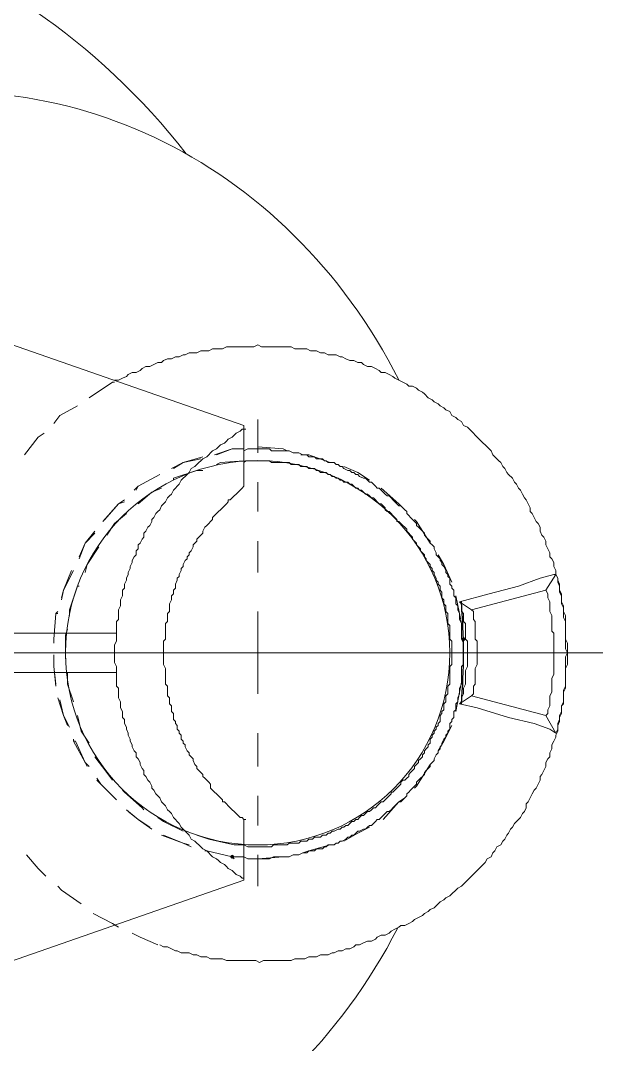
# Model space of a CAD drawing. Header units: millimetres. Extents: x 89051 to 218395, y -330386 to -125649.
# Drawn here: x 92858.2 to 92893.8, y -127045.3 to -126982.1 of the extents above; entities that cross this region are included whole.
import ezdxf

# ---------------------------------------------------------------- set-up
doc = ezdxf.new("R2010")
doc.units = ezdxf.units.MM
doc.header["$LTSCALE"] = 13
for name, pattern in [('1 实线', [0]), ('ACAD_ISO04W100', [30, 24, -3, 0, -3]), ('CENTER', [50.8, 31.75, -6.35, 6.35, -6.35])]:
    doc.linetypes.add(name, pattern=pattern)
doc.layers.get('0').update_dxf_attribs({"color": 1, "linetype": 'CENTER'})
doc.layers.add('C00-00-00', color=7, linetype='Continuous')
doc.layers.add('C00-00-FF', color=5, linetype='Continuous', true_color=0x0000ff)
doc.layers.add('标注、文本', color=3, linetype='Continuous', lineweight=25)

msp = doc.modelspace()

# ---------------------------------------------------------------- hatches: boundary and pattern name
at = {"layer": 'C00-00-00'}
h = msp.add_hatch(color=256, dxfattribs=at)
h.dxf.hatch_style = 2
h.paths.add_polyline_path([(92885.435, -127020.23), (92885.471, -127020.316), (92885.556, -127020.351), (92885.642, -127020.316), (92885.677, -127020.23), (92885.642, -127020.145), (92885.556, -127020.109), (92885.471, -127020.145)])
h = msp.add_hatch(color=256, dxfattribs=at)
h.dxf.hatch_style = 2
h.paths.add_polyline_path([(92871.156, -127033.662), (92871.192, -127033.748), (92871.277, -127033.783), (92871.363, -127033.748), (92871.398, -127033.662), (92871.363, -127033.577), (92871.277, -127033.541), (92871.192, -127033.577)])

# ---------------------------------------------------------------- linework, layer by layer
at = {"color": 7, "linetype": '1 实线', "lineweight": 0, "extrusion": (0, 0, -1)}
for centre, major_axis, ratio, start_param, end_param in [((92838.864, -127021.077), (0, 45.983), 0.866025, 2.304713, 7.120065), ((92854.094, -127021.077), (0, -34.608), 0.908418, 5.225125, 10.48821)]:
    msp.add_ellipse(centre, major_axis=major_axis, ratio=ratio, start_param=start_param, end_param=end_param, dxfattribs=at)
at = {"layer": 'C00-00-00', "lineweight": 15}
for points in [[(92849.012, -126999.054), (92872.003, -127007.04)], [(92864.017, -127004.257), (92864.259, -127004.257), (92864.501, -127004.136), (92864.743, -127004.015), (92864.864, -127003.894), (92865.106, -127003.773), (92865.348, -127003.773), (92865.59, -127003.652), (92865.711, -127003.531), (92865.953, -127003.41), (92866.195, -127003.41), (92866.437, -127003.289), (92866.679, -127003.168), (92866.921, -127003.168), (92867.042, -127003.047), (92867.284, -127002.926), (92867.526, -127002.926), (92867.768, -127002.805), (92868.01, -127002.805), (92868.252, -127002.684), (92868.373, -127002.684), (92868.615, -127002.563), (92868.857, -127002.563), (92869.099, -127002.563), (92869.341, -127002.442), (92869.583, -127002.442), (92869.825, -127002.442), (92870.067, -127002.321), (92870.309, -127002.321), (92870.551, -127002.321), (92870.672, -127002.321), (92870.914, -127002.2), (92871.156, -127002.2), (92871.398, -127002.2), (92871.64, -127002.2), (92871.882, -127002.2), (92872.124, -127002.2), (92872.366, -127002.2), (92872.608, -127002.2), (92872.85, -127002.079), (92873.092, -127002.2), (92873.334, -127002.2), (92873.455, -127002.2), (92873.697, -127002.2), (92873.94, -127002.2), (92874.182, -127002.2), (92874.424, -127002.2), (92874.666, -127002.2), (92874.908, -127002.2), (92875.15, -127002.321), (92875.392, -127002.321), (92875.634, -127002.321), (92875.876, -127002.321), (92876.118, -127002.442), (92876.239, -127002.442), (92876.481, -127002.442), (92876.723, -127002.563), (92876.965, -127002.563), (92877.207, -127002.684), (92877.449, -127002.684), (92877.691, -127002.684), (92877.933, -127002.805), (92878.054, -127002.805), (92878.296, -127002.926), (92878.538, -127003.047), (92878.78, -127003.047), (92879.022, -127003.168), (92879.264, -127003.168), (92879.385, -127003.289), (92879.627, -127003.41), (92879.869, -127003.41), (92880.111, -127003.531), (92880.353, -127003.652), (92880.474, -127003.773), (92880.716, -127003.773), (92880.958, -127003.894), (92881.2, -127004.015), (92881.321, -127004.136), (92881.563, -127004.257), (92881.805, -127004.378), (92882.047, -127004.499), (92882.168, -127004.62), (92882.41, -127004.62), (92882.652, -127004.741), (92882.773, -127004.862), (92883.015, -127004.983), (92883.136, -127005.104), (92883.378, -127005.346), (92883.62, -127005.467), (92883.741, -127005.588), (92883.983, -127005.709), (92884.104, -127005.83), (92884.346, -127005.951), (92884.467, -127006.072), (92884.709, -127006.193), (92884.83, -127006.435), (92885.072, -127006.556), (92885.193, -127006.677), (92885.435, -127006.798), (92885.556, -127007.04), (92885.798, -127007.161), (92885.919, -127007.282), (92886.161, -127007.524), (92886.282, -127007.645), (92886.403, -127007.766), (92886.645, -127008.008), (92886.766, -127008.129), (92886.887, -127008.25), (92887.129, -127008.493), (92887.25, -127008.614), (92887.371, -127008.856), (92887.492, -127008.977), (92887.734, -127009.219), (92887.855, -127009.34), (92887.976, -127009.582), (92888.097, -127009.703), (92888.218, -127009.945), (92888.339, -127010.066), (92888.581, -127010.308), (92888.702, -127010.55), (92888.823, -127010.671), (92888.944, -127010.913), (92889.065, -127011.034), (92889.186, -127011.276), (92889.307, -127011.518), (92889.428, -127011.639), (92889.549, -127011.881), (92889.67, -127012.123), (92889.67, -127012.365), (92889.792, -127012.486), (92889.913, -127012.728), (92890.034, -127012.97), (92890.155, -127013.091), (92890.276, -127013.333), (92890.276, -127013.575), (92890.397, -127013.817), (92890.518, -127013.938), (92890.639, -127014.18), (92890.639, -127014.422), (92890.76, -127014.664), (92890.881, -127014.906), (92890.881, -127015.148), (92891.002, -127015.269), (92891.123, -127015.511), (92891.123, -127015.753), (92891.244, -127015.995), (92891.244, -127016.237), (92891.365, -127016.479), (92891.365, -127016.6), (92891.486, -127016.842), (92891.486, -127017.084), (92891.486, -127017.326), (92891.607, -127017.568), (92891.607, -127017.81), (92891.607, -127018.052), (92891.728, -127018.294), (92891.728, -127018.536), (92891.728, -127018.778), (92891.728, -127018.899), (92891.849, -127019.141), (92891.849, -127019.383), (92891.849, -127019.625), (92891.849, -127019.867), (92891.849, -127020.109), (92891.849, -127020.351), (92891.849, -127020.593), (92891.849, -127020.835), (92891.97, -127021.077), (92891.849, -127021.319), (92891.849, -127021.561), (92891.849, -127021.682), (92891.849, -127021.924), (92891.849, -127022.166), (92891.849, -127022.408), (92891.849, -127022.65), (92891.849, -127022.892), (92891.849, -127023.134), (92891.728, -127023.376), (92891.728, -127023.618), (92891.728, -127023.86), (92891.728, -127024.102), (92891.607, -127024.345), (92891.607, -127024.466), (92891.607, -127024.708), (92891.486, -127024.95), (92891.486, -127025.192), (92891.365, -127025.434), (92891.365, -127025.676), (92891.365, -127025.918), (92891.244, -127026.16), (92891.244, -127026.281), (92891.123, -127026.523), (92891.002, -127026.765), (92891.002, -127027.007), (92890.881, -127027.249), (92890.881, -127027.491), (92890.76, -127027.612), (92890.639, -127027.854), (92890.639, -127028.096), (92890.518, -127028.338), (92890.397, -127028.58), (92890.276, -127028.701), (92890.276, -127028.943), (92890.155, -127029.185), (92890.034, -127029.427), (92889.913, -127029.548), (92889.792, -127029.79), (92889.67, -127030.032), (92889.549, -127030.274), (92889.428, -127030.395), (92889.428, -127030.637), (92889.307, -127030.879), (92889.186, -127031), (92889.065, -127031.242), (92888.944, -127031.363), (92888.702, -127031.605), (92888.581, -127031.847), (92888.46, -127031.968), (92888.339, -127032.21), (92888.218, -127032.331), (92888.097, -127032.573), (92887.976, -127032.694), (92887.855, -127032.936), (92887.613, -127033.057), (92887.492, -127033.299), (92887.371, -127033.42), (92887.25, -127033.662), (92887.008, -127033.783), (92886.887, -127034.025), (92886.766, -127034.146), (92886.524, -127034.388), (92886.403, -127034.509), (92886.282, -127034.63), (92886.04, -127034.872), (92885.919, -127034.993), (92885.798, -127035.114), (92885.556, -127035.356), (92885.435, -127035.477), (92885.193, -127035.598), (92885.072, -127035.719), (92884.83, -127035.961), (92884.709, -127036.082), (92884.467, -127036.203), (92884.346, -127036.324), (92884.104, -127036.445), (92883.983, -127036.566), (92883.741, -127036.808), (92883.499, -127036.929), (92883.378, -127037.05), (92883.136, -127037.171), (92883.015, -127037.292), (92882.773, -127037.413), (92882.531, -127037.534), (92882.41, -127037.655), (92882.168, -127037.776), (92881.926, -127037.897), (92881.684, -127037.897), (92881.563, -127038.018), (92881.321, -127038.139), (92881.079, -127038.26), (92880.958, -127038.381), (92880.716, -127038.502), (92880.474, -127038.502), (92880.232, -127038.623), (92880.111, -127038.744), (92879.869, -127038.865), (92879.627, -127038.865), (92879.385, -127038.986), (92879.143, -127039.107), (92878.901, -127039.107), (92878.78, -127039.228), (92878.538, -127039.349), (92878.296, -127039.349), (92878.054, -127039.47), (92877.812, -127039.47), (92877.57, -127039.591), (92877.449, -127039.591), (92877.207, -127039.712), (92876.965, -127039.712), (92876.723, -127039.712), (92876.481, -127039.833), (92876.239, -127039.833), (92875.997, -127039.833), (92875.755, -127039.954), (92875.513, -127039.954), (92875.271, -127039.954), (92875.15, -127039.954), (92874.908, -127040.075), (92874.666, -127040.075), (92874.424, -127040.075), (92874.182, -127040.075), (92873.94, -127040.075), (92873.697, -127040.075), (92873.455, -127040.075), (92873.213, -127040.075), (92872.971, -127040.197), (92872.729, -127040.075), (92872.487, -127040.075), (92872.366, -127040.075), (92872.124, -127040.075), (92871.882, -127040.075), (92871.64, -127040.075), (92871.398, -127040.075), (92871.156, -127040.075), (92870.914, -127040.075), (92870.672, -127039.954), (92870.43, -127039.954), (92870.188, -127039.954), (92869.946, -127039.954), (92869.704, -127039.833), (92869.583, -127039.833), (92869.341, -127039.833), (92869.099, -127039.712), (92868.857, -127039.712), (92868.615, -127039.591), (92868.373, -127039.591), (92868.131, -127039.591), (92867.889, -127039.47), (92867.768, -127039.47), (92867.526, -127039.349), (92867.284, -127039.228), (92867.042, -127039.228), (92866.8, -127039.107)], [(92862.444, -127005.346), (92863.896, -127004.378)], [(92863.896, -127004.378), (92864.017, -127004.378)], [(92860.629, -127006.435), (92861.718, -127005.83)], [(92860.266, -127006.919), (92860.629, -127006.435)], [(92872.003, -127007.04), (92872.003, -127007.161)], [(92872.003, -127007.161), (92872.003, -127010.792)], [(92858.451, -127008.856), (92859.298, -127007.766)], [(92859.298, -127007.766), (92859.661, -127007.524)], [(92872.003, -127034.993), (92871.882, -127034.993), (92871.761, -127034.872), (92871.519, -127034.751), (92871.398, -127034.63), (92871.277, -127034.509), (92871.035, -127034.388), (92870.914, -127034.267), (92870.793, -127034.146), (92870.551, -127034.025), (92870.43, -127033.904), (92870.309, -127033.783), (92870.067, -127033.662), (92869.946, -127033.541), (92869.825, -127033.42), (92869.704, -127033.299), (92869.462, -127033.178), (92869.341, -127033.057), (92869.22, -127032.936), (92869.099, -127032.815), (92868.978, -127032.694), (92868.736, -127032.573), (92868.615, -127032.331), (92868.494, -127032.21), (92868.373, -127032.089), (92868.252, -127031.968), (92868.131, -127031.847), (92868.01, -127031.605), (92867.889, -127031.484), (92867.768, -127031.363), (92867.647, -127031.242), (92867.526, -127031), (92867.405, -127030.879), (92867.284, -127030.758), (92867.163, -127030.516), (92867.042, -127030.395), (92866.921, -127030.274), (92866.8, -127030.032), (92866.679, -127029.911), (92866.558, -127029.79), (92866.437, -127029.548), (92866.316, -127029.427), (92866.316, -127029.306), (92866.195, -127029.064), (92866.074, -127028.943), (92865.953, -127028.701), (92865.832, -127028.58), (92865.832, -127028.338), (92865.711, -127028.217), (92865.59, -127027.975), (92865.59, -127027.854), (92865.469, -127027.612), (92865.348, -127027.491), (92865.348, -127027.249), (92865.227, -127027.128), (92865.106, -127026.886), (92865.106, -127026.765), (92864.985, -127026.523), (92864.985, -127026.402), (92864.864, -127026.16), (92864.864, -127026.039), (92864.743, -127025.797), (92864.743, -127025.676), (92864.622, -127025.434), (92864.622, -127025.192), (92864.501, -127025.071), (92864.501, -127024.829), (92864.501, -127024.708), (92864.38, -127024.466), (92864.38, -127024.224), (92864.38, -127024.102), (92864.259, -127023.86), (92864.259, -127023.739), (92864.259, -127023.497), (92864.259, -127023.255), (92864.138, -127023.134), (92864.138, -127022.892), (92864.138, -127022.771), (92864.138, -127022.529), (92864.138, -127022.287), (92864.138, -127022.166), (92864.138, -127021.924), (92864.017, -127021.682), (92864.017, -127021.561), (92864.017, -127021.319), (92864.017, -127021.198), (92864.017, -127020.956), (92864.017, -127020.714), (92864.017, -127020.593), (92864.138, -127020.351), (92864.138, -127020.109), (92864.138, -127019.988), (92864.138, -127019.746), (92864.138, -127019.504), (92864.138, -127019.383), (92864.138, -127019.141), (92864.259, -127019.02), (92864.259, -127018.778), (92864.259, -127018.536), (92864.259, -127018.415), (92864.38, -127018.173), (92864.38, -127018.052), (92864.38, -127017.81), (92864.501, -127017.568), (92864.501, -127017.447), (92864.501, -127017.205), (92864.622, -127017.084), (92864.622, -127016.842), (92864.743, -127016.6), (92864.743, -127016.479), (92864.864, -127016.237), (92864.864, -127016.116), (92864.985, -127015.874), (92864.985, -127015.753), (92865.106, -127015.511), (92865.106, -127015.39), (92865.227, -127015.148), (92865.348, -127015.027), (92865.348, -127014.785), (92865.469, -127014.664), (92865.469, -127014.422), (92865.59, -127014.301), (92865.711, -127014.059), (92865.832, -127013.938), (92865.832, -127013.696), (92865.953, -127013.575), (92866.074, -127013.333), (92866.195, -127013.212), (92866.316, -127012.97), (92866.316, -127012.849), (92866.437, -127012.728), (92866.558, -127012.486), (92866.679, -127012.365), (92866.8, -127012.244), (92866.921, -127012.002), (92867.042, -127011.881), (92867.163, -127011.76), (92867.284, -127011.518), (92867.405, -127011.397), (92867.526, -127011.276), (92867.647, -127011.034), (92867.768, -127010.913), (92867.889, -127010.792), (92868.01, -127010.671), (92868.131, -127010.429), (92868.252, -127010.308), (92868.373, -127010.187), (92868.494, -127010.066), (92868.615, -127009.945), (92868.736, -127009.703), (92868.978, -127009.582), (92869.099, -127009.461), (92869.22, -127009.34), (92869.341, -127009.219), (92869.462, -127009.098), (92869.704, -127008.977), (92869.825, -127008.856), (92869.946, -127008.735), (92870.067, -127008.614), (92870.309, -127008.493), (92870.43, -127008.372), (92870.551, -127008.25), (92870.793, -127008.129), (92870.914, -127008.008), (92871.035, -127007.887), (92871.277, -127007.766), (92871.398, -127007.645), (92871.519, -127007.524), (92871.761, -127007.403), (92871.882, -127007.282), (92872.003, -127007.282), (92872.124, -127007.282)], [(92874.424, -127008.493), (92872.85, -127008.372)], [(92872.85, -127008.372), (92872.85, -127008.493)], [(92869.462, -127008.977), (92868.252, -127009.34)], [(92871.277, -127008.493), (92870.188, -127008.856)], [(92871.277, -127008.493), (92870.309, -127008.856)], [(92871.882, -127008.493), (92871.277, -127008.493)], [(92872.003, -127008.493), (92871.277, -127008.493)], [(92872.003, -127033.662), (92872.245, -127033.783), (92872.366, -127033.783), (92872.487, -127033.783), (92872.729, -127033.783), (92872.85, -127033.783), (92872.971, -127033.783), (92873.092, -127033.783), (92873.334, -127033.783), (92873.455, -127033.783), (92873.576, -127033.783), (92873.819, -127033.662), (92873.94, -127033.662), (92874.061, -127033.662), (92874.182, -127033.662), (92874.424, -127033.662), (92874.545, -127033.662), (92874.666, -127033.662), (92874.787, -127033.662), (92875.029, -127033.541), (92875.15, -127033.541), (92875.271, -127033.541), (92875.392, -127033.541), (92875.634, -127033.42), (92875.755, -127033.42), (92875.876, -127033.42), (92875.997, -127033.299), (92876.239, -127033.299), (92876.36, -127033.299), (92876.481, -127033.178), (92876.602, -127033.178), (92876.844, -127033.178), (92876.965, -127033.057), (92877.086, -127033.057), (92877.207, -127032.936), (92877.328, -127032.936), (92877.57, -127032.936), (92877.691, -127032.815), (92877.812, -127032.815), (92877.933, -127032.694), (92878.054, -127032.694), (92878.296, -127032.573), (92878.417, -127032.452), (92878.538, -127032.452), (92878.659, -127032.331), (92878.78, -127032.331), (92878.901, -127032.21), (92879.022, -127032.089), (92879.143, -127032.089), (92879.385, -127031.968), (92879.506, -127031.968), (92879.627, -127031.847), (92879.748, -127031.726), (92879.869, -127031.726), (92879.99, -127031.605), (92880.111, -127031.484), (92880.232, -127031.363), (92880.353, -127031.363), (92880.474, -127031.242), (92880.595, -127031.121), (92880.716, -127031), (92880.837, -127030.879), (92880.958, -127030.879), (92881.079, -127030.758), (92881.2, -127030.637), (92881.321, -127030.516), (92881.442, -127030.395), (92881.563, -127030.274), (92881.684, -127030.274), (92881.805, -127030.153), (92881.926, -127030.032), (92882.047, -127029.911), (92882.047, -127029.79), (92882.168, -127029.669), (92882.289, -127029.548), (92882.41, -127029.427), (92882.531, -127029.306), (92882.652, -127029.185), (92882.652, -127029.064), (92882.773, -127028.943), (92882.894, -127028.822), (92883.015, -127028.701), (92883.136, -127028.58), (92883.136, -127028.459), (92883.257, -127028.338), (92883.378, -127028.217), (92883.499, -127028.096), (92883.499, -127027.975), (92883.62, -127027.854), (92883.741, -127027.733), (92883.741, -127027.612), (92883.862, -127027.37), (92883.983, -127027.249), (92883.983, -127027.128), (92884.104, -127027.007), (92884.104, -127026.886), (92884.225, -127026.765), (92884.225, -127026.644), (92884.346, -127026.402), (92884.467, -127026.281), (92884.467, -127026.16), (92884.588, -127026.039), (92884.588, -127025.918), (92884.709, -127025.797), (92884.709, -127025.555), (92884.709, -127025.434), (92884.83, -127025.313), (92884.83, -127025.192), (92884.951, -127025.071), (92884.951, -127024.829), (92884.951, -127024.708), (92885.072, -127024.587), (92885.072, -127024.466), (92885.072, -127024.224), (92885.193, -127024.102), (92885.193, -127023.981), (92885.193, -127023.86), (92885.314, -127023.618), (92885.314, -127023.497), (92885.314, -127023.376), (92885.314, -127023.255), (92885.435, -127023.013), (92885.435, -127022.892), (92885.435, -127022.771), (92885.435, -127022.65), (92885.435, -127022.408), (92885.435, -127022.287), (92885.435, -127022.166), (92885.435, -127021.924), (92885.556, -127021.803), (92885.556, -127021.682), (92885.556, -127021.561), (92885.556, -127021.319), (92885.556, -127021.198), (92885.556, -127021.077), (92885.556, -127020.956), (92885.556, -127020.714), (92885.556, -127020.593), (92885.556, -127020.472), (92885.435, -127020.23), (92885.435, -127020.109), (92885.435, -127019.988), (92885.435, -127019.867), (92885.435, -127019.625), (92885.435, -127019.504), (92885.435, -127019.383), (92885.435, -127019.262), (92885.314, -127019.02), (92885.314, -127018.899), (92885.314, -127018.778), (92885.314, -127018.657), (92885.193, -127018.415), (92885.193, -127018.294), (92885.193, -127018.173), (92885.072, -127018.052), (92885.072, -127017.81), (92885.072, -127017.689), (92884.951, -127017.568), (92884.951, -127017.447), (92884.951, -127017.205), (92884.83, -127017.084), (92884.83, -127016.963), (92884.709, -127016.842), (92884.709, -127016.721), (92884.709, -127016.479), (92884.588, -127016.358), (92884.588, -127016.237), (92884.467, -127016.116), (92884.467, -127015.995), (92884.346, -127015.753), (92884.225, -127015.632), (92884.225, -127015.511), (92884.104, -127015.39), (92884.104, -127015.269), (92883.983, -127015.148), (92883.862, -127015.027), (92883.862, -127014.906), (92883.741, -127014.664), (92883.741, -127014.543), (92883.62, -127014.422), (92883.499, -127014.301), (92883.499, -127014.18), (92883.378, -127014.059), (92883.257, -127013.938), (92883.136, -127013.817), (92883.136, -127013.696), (92883.015, -127013.575), (92882.894, -127013.454), (92882.773, -127013.333), (92882.652, -127013.212), (92882.652, -127013.091), (92882.531, -127012.97), (92882.41, -127012.849), (92882.289, -127012.728), (92882.168, -127012.607), (92882.047, -127012.486), (92882.047, -127012.365), (92881.926, -127012.244), (92881.805, -127012.123), (92881.684, -127012.002), (92881.563, -127012.002), (92881.442, -127011.881), (92881.321, -127011.76), (92881.2, -127011.639), (92881.079, -127011.518), (92880.958, -127011.397), (92880.837, -127011.397), (92880.716, -127011.276), (92880.595, -127011.155), (92880.474, -127011.034), (92880.353, -127010.913), (92880.232, -127010.913), (92880.111, -127010.792), (92879.99, -127010.671), (92879.869, -127010.55), (92879.748, -127010.55), (92879.627, -127010.429), (92879.506, -127010.308), (92879.385, -127010.308), (92879.143, -127010.187), (92879.022, -127010.066), (92878.901, -127010.066), (92878.78, -127009.945), (92878.659, -127009.945), (92878.538, -127009.824), (92878.417, -127009.824), (92878.175, -127009.703), (92878.054, -127009.582), (92877.933, -127009.582), (92877.812, -127009.461), (92877.691, -127009.461), (92877.57, -127009.34), (92877.328, -127009.34), (92877.207, -127009.34), (92877.086, -127009.219), (92876.965, -127009.219), (92876.844, -127009.098), (92876.602, -127009.098), (92876.481, -127009.098), (92876.36, -127008.977), (92876.239, -127008.977), (92875.997, -127008.977), (92875.876, -127008.856), (92875.755, -127008.856), (92875.634, -127008.856), (92875.392, -127008.735), (92875.271, -127008.735), (92875.15, -127008.735), (92875.029, -127008.735), (92874.787, -127008.614), (92874.666, -127008.614), (92874.545, -127008.614), (92874.424, -127008.614), (92874.182, -127008.614), (92874.061, -127008.614), (92873.94, -127008.614), (92873.697, -127008.614), (92873.576, -127008.493), (92873.455, -127008.493), (92873.334, -127008.493), (92873.092, -127008.493), (92872.971, -127008.493), (92872.85, -127008.493), (92872.729, -127008.493), (92872.487, -127008.493), (92872.366, -127008.493), (92872.245, -127008.493), (92872.003, -127008.614)], [(92874.666, -127008.614), (92874.424, -127008.493)], [(92875.997, -127008.856), (92875.513, -127008.856)], [(92877.328, -127009.34), (92875.997, -127008.856)], [(92868.252, -127009.34), (92867.526, -127009.703)], [(92868.252, -127009.34), (92867.647, -127009.703)], [(92869.341, -127009.098), (92868.252, -127009.34)], [(92870.551, -127009.34), (92870.309, -127009.461)], [(92872.003, -127009.219), (92870.551, -127009.34)], [(92872.003, -127032.936), (92872.245, -127033.057), (92872.366, -127033.057), (92872.487, -127033.057), (92872.608, -127033.057), (92872.85, -127033.057), (92872.971, -127033.057), (92873.092, -127033.057), (92873.213, -127033.057), (92873.334, -127033.057), (92873.576, -127033.057), (92873.697, -127033.057), (92873.819, -127032.936), (92873.94, -127032.936), (92874.061, -127032.936), (92874.303, -127032.936), (92874.424, -127032.936), (92874.545, -127032.936), (92874.666, -127032.936), (92874.787, -127032.815), (92875.029, -127032.815), (92875.15, -127032.815), (92875.271, -127032.815), (92875.392, -127032.815), (92875.513, -127032.694), (92875.634, -127032.694), (92875.876, -127032.694), (92875.997, -127032.573), (92876.118, -127032.573), (92876.239, -127032.573), (92876.36, -127032.452), (92876.481, -127032.452), (92876.723, -127032.452), (92876.844, -127032.331), (92876.965, -127032.331), (92877.086, -127032.331), (92877.207, -127032.21), (92877.328, -127032.21), (92877.449, -127032.089), (92877.57, -127032.089), (92877.812, -127031.968), (92877.933, -127031.968), (92878.054, -127031.847), (92878.175, -127031.847), (92878.296, -127031.726), (92878.417, -127031.726), (92878.538, -127031.605), (92878.659, -127031.484), (92878.78, -127031.484), (92878.901, -127031.363), (92879.022, -127031.363), (92879.143, -127031.242), (92879.264, -127031.121), (92879.385, -127031.121), (92879.506, -127031), (92879.627, -127030.879), (92879.748, -127030.879), (92879.869, -127030.758), (92879.99, -127030.637), (92880.111, -127030.637), (92880.232, -127030.516), (92880.353, -127030.395), (92880.474, -127030.274), (92880.595, -127030.274), (92880.716, -127030.153), (92880.837, -127030.032), (92880.958, -127029.911), (92881.079, -127029.79), (92881.079, -127029.669), (92881.2, -127029.669), (92881.321, -127029.548), (92881.442, -127029.427), (92881.563, -127029.306), (92881.684, -127029.185), (92881.684, -127029.064), (92881.805, -127028.943), (92881.926, -127028.943), (92882.047, -127028.822), (92882.168, -127028.701), (92882.168, -127028.58), (92882.289, -127028.459), (92882.41, -127028.338), (92882.531, -127028.217), (92882.531, -127028.096), (92882.652, -127027.975), (92882.773, -127027.854), (92882.773, -127027.733), (92882.894, -127027.612), (92883.015, -127027.491), (92883.015, -127027.37), (92883.136, -127027.249), (92883.136, -127027.128), (92883.257, -127027.007), (92883.378, -127026.886), (92883.378, -127026.765), (92883.499, -127026.644), (92883.499, -127026.402), (92883.62, -127026.281), (92883.62, -127026.16), (92883.741, -127026.039), (92883.741, -127025.918), (92883.862, -127025.797), (92883.862, -127025.676), (92883.983, -127025.555), (92883.983, -127025.434), (92884.104, -127025.313), (92884.104, -127025.071), (92884.104, -127024.95), (92884.225, -127024.829), (92884.225, -127024.708), (92884.346, -127024.587), (92884.346, -127024.466), (92884.346, -127024.224), (92884.467, -127024.102), (92884.467, -127023.981), (92884.467, -127023.86), (92884.467, -127023.739), (92884.588, -127023.618), (92884.588, -127023.376), (92884.588, -127023.255), (92884.588, -127023.134), (92884.709, -127023.013), (92884.709, -127022.892), (92884.709, -127022.65), (92884.709, -127022.529), (92884.709, -127022.408), (92884.709, -127022.287), (92884.709, -127022.166), (92884.709, -127021.924), (92884.83, -127021.803), (92884.83, -127021.682), (92884.83, -127021.561), (92884.83, -127021.44), (92884.83, -127021.198), (92884.83, -127021.077), (92884.83, -127020.956), (92884.83, -127020.835), (92884.83, -127020.714), (92884.83, -127020.472), (92884.83, -127020.351), (92884.709, -127020.23), (92884.709, -127020.109), (92884.709, -127019.988), (92884.709, -127019.746), (92884.709, -127019.625), (92884.709, -127019.504), (92884.709, -127019.383), (92884.588, -127019.262), (92884.588, -127019.02), (92884.588, -127018.899), (92884.588, -127018.778), (92884.588, -127018.657), (92884.467, -127018.536), (92884.467, -127018.415), (92884.467, -127018.173), (92884.346, -127018.052), (92884.346, -127017.931), (92884.346, -127017.81), (92884.225, -127017.689), (92884.225, -127017.568), (92884.225, -127017.326), (92884.104, -127017.205), (92884.104, -127017.084), (92884.104, -127016.963), (92883.983, -127016.842), (92883.983, -127016.721), (92883.862, -127016.6), (92883.862, -127016.479), (92883.741, -127016.237), (92883.741, -127016.116), (92883.62, -127015.995), (92883.62, -127015.874), (92883.499, -127015.753), (92883.499, -127015.632), (92883.378, -127015.511), (92883.257, -127015.39), (92883.257, -127015.269), (92883.136, -127015.148), (92883.136, -127015.027), (92883.015, -127014.906), (92882.894, -127014.785), (92882.894, -127014.664), (92882.773, -127014.543), (92882.652, -127014.422), (92882.652, -127014.301), (92882.531, -127014.18), (92882.41, -127014.059), (92882.41, -127013.938), (92882.289, -127013.817), (92882.168, -127013.696), (92882.047, -127013.575), (92882.047, -127013.454), (92881.926, -127013.333), (92881.805, -127013.212), (92881.684, -127013.091), (92881.563, -127012.97), (92881.442, -127012.97), (92881.442, -127012.849), (92881.321, -127012.728), (92881.2, -127012.607), (92881.079, -127012.486), (92880.958, -127012.365), (92880.837, -127012.365), (92880.716, -127012.244), (92880.716, -127012.123), (92880.595, -127012.002), (92880.474, -127011.881), (92880.353, -127011.881), (92880.232, -127011.76), (92880.111, -127011.639), (92879.99, -127011.518), (92879.869, -127011.518), (92879.748, -127011.397), (92879.627, -127011.276), (92879.506, -127011.276), (92879.385, -127011.155), (92879.264, -127011.034), (92879.143, -127011.034), (92879.022, -127010.913), (92878.901, -127010.913), (92878.78, -127010.792), (92878.659, -127010.671), (92878.538, -127010.671), (92878.417, -127010.55), (92878.175, -127010.55), (92878.054, -127010.429), (92877.933, -127010.429), (92877.812, -127010.308), (92877.691, -127010.308), (92877.57, -127010.187), (92877.449, -127010.187), (92877.328, -127010.066), (92877.207, -127010.066), (92877.086, -127009.945), (92876.844, -127009.945), (92876.723, -127009.945), (92876.602, -127009.824), (92876.481, -127009.824), (92876.36, -127009.703), (92876.239, -127009.703), (92875.997, -127009.703), (92875.876, -127009.582), (92875.755, -127009.582), (92875.634, -127009.582), (92875.513, -127009.582), (92875.392, -127009.461), (92875.15, -127009.461), (92875.029, -127009.461), (92874.908, -127009.461), (92874.787, -127009.34), (92874.666, -127009.34), (92874.424, -127009.34), (92874.303, -127009.34), (92874.182, -127009.34), (92874.061, -127009.34), (92873.94, -127009.34), (92873.697, -127009.34), (92873.576, -127009.219), (92873.455, -127009.219), (92873.334, -127009.219), (92873.213, -127009.219), (92872.971, -127009.219), (92872.85, -127009.219), (92872.729, -127009.219), (92872.608, -127009.219), (92872.487, -127009.219), (92872.245, -127009.219), (92872.124, -127009.219), (92872.003, -127009.34)], [(92879.022, -127009.945), (92878.175, -127009.582)], [(92866.8, -127010.066), (92865.469, -127010.792)], [(92866.8, -127010.066), (92865.469, -127010.792)], [(92869.099, -127009.824), (92867.647, -127010.308)], [(92867.647, -127010.308), (92867.647, -127010.429)], [(92869.462, -127009.824), (92869.099, -127009.824)], [(92879.748, -127010.429), (92879.022, -127009.945)], [(92865.469, -127010.792), (92865.227, -127011.034)], [(92865.469, -127010.792), (92865.348, -127011.034)], [(92866.921, -127010.913), (92866.316, -127011.155)], [(92872.003, -127010.792), (92871.882, -127010.913), (92871.761, -127011.034), (92871.64, -127011.155), (92871.519, -127011.276), (92871.398, -127011.397), (92871.277, -127011.518), (92871.156, -127011.639), (92871.035, -127011.639), (92871.035, -127011.76), (92870.914, -127011.881), (92870.793, -127012.002), (92870.672, -127012.123), (92870.551, -127012.244), (92870.43, -127012.365), (92870.309, -127012.486), (92870.188, -127012.607), (92870.067, -127012.728), (92870.067, -127012.849), (92869.946, -127012.97), (92869.825, -127013.091), (92869.704, -127013.212), (92869.583, -127013.333), (92869.462, -127013.575), (92869.462, -127013.696), (92869.341, -127013.817), (92869.22, -127013.938), (92869.099, -127014.059), (92869.099, -127014.18), (92868.978, -127014.301), (92868.857, -127014.422), (92868.857, -127014.543), (92868.736, -127014.785), (92868.615, -127014.906), (92868.615, -127015.027), (92868.494, -127015.148), (92868.494, -127015.269), (92868.373, -127015.39), (92868.252, -127015.632), (92868.252, -127015.753), (92868.131, -127015.874), (92868.131, -127015.995), (92868.01, -127016.237), (92868.01, -127016.358), (92867.889, -127016.479), (92867.889, -127016.6), (92867.768, -127016.842), (92867.768, -127016.963), (92867.768, -127017.084), (92867.647, -127017.205), (92867.647, -127017.447), (92867.526, -127017.568), (92867.526, -127017.689), (92867.526, -127017.81), (92867.405, -127018.052), (92867.405, -127018.173), (92867.405, -127018.294), (92867.405, -127018.536), (92867.284, -127018.657), (92867.284, -127018.778), (92867.284, -127019.02), (92867.284, -127019.141), (92867.163, -127019.262), (92867.163, -127019.383), (92867.163, -127019.625), (92867.163, -127019.746), (92867.163, -127019.867), (92867.163, -127020.109), (92867.163, -127020.23), (92867.042, -127020.351), (92867.042, -127020.593), (92867.042, -127020.714), (92867.042, -127020.835), (92867.042, -127021.077), (92867.042, -127021.198), (92867.042, -127021.319), (92867.042, -127021.561), (92867.042, -127021.682), (92867.042, -127021.803), (92867.163, -127022.045), (92867.163, -127022.166), (92867.163, -127022.287), (92867.163, -127022.529), (92867.163, -127022.65), (92867.163, -127022.771), (92867.163, -127023.013), (92867.284, -127023.134), (92867.284, -127023.255), (92867.284, -127023.497), (92867.284, -127023.618), (92867.284, -127023.739), (92867.405, -127023.86), (92867.405, -127024.102), (92867.405, -127024.224), (92867.526, -127024.345), (92867.526, -127024.587), (92867.526, -127024.708), (92867.647, -127024.829), (92867.647, -127024.95), (92867.647, -127025.192), (92867.768, -127025.313), (92867.768, -127025.434), (92867.889, -127025.555), (92867.889, -127025.797), (92868.01, -127025.918), (92868.01, -127026.039), (92868.131, -127026.16), (92868.131, -127026.402), (92868.252, -127026.523), (92868.252, -127026.644), (92868.373, -127026.765), (92868.373, -127026.886), (92868.494, -127027.128), (92868.615, -127027.249), (92868.615, -127027.37), (92868.736, -127027.491), (92868.857, -127027.612), (92868.857, -127027.733), (92868.978, -127027.975), (92869.099, -127028.096), (92869.099, -127028.217), (92869.22, -127028.338), (92869.341, -127028.459), (92869.462, -127028.58), (92869.462, -127028.701), (92869.583, -127028.822), (92869.704, -127028.943), (92869.825, -127029.064), (92869.946, -127029.185), (92869.946, -127029.427), (92870.067, -127029.548), (92870.188, -127029.669), (92870.309, -127029.79), (92870.43, -127029.911), (92870.551, -127030.032), (92870.672, -127030.153), (92870.672, -127030.274), (92870.793, -127030.274), (92870.914, -127030.395), (92871.035, -127030.516), (92871.156, -127030.637), (92871.277, -127030.758), (92871.398, -127030.879), (92871.519, -127031), (92871.64, -127031.121), (92871.761, -127031.242), (92871.882, -127031.242), (92872.003, -127031.363), (92872.124, -127031.363)], [(92881.563, -127011.881), (92880.474, -127010.913)], [(92866.316, -127011.155), (92865.469, -127011.881)], [(92864.259, -127011.881), (92863.291, -127012.97)], [(92864.259, -127011.881), (92863.412, -127012.849)], [(92864.622, -127011.639), (92864.259, -127011.881)], [(92864.622, -127011.76), (92864.259, -127011.881)], [(92881.805, -127012.123), (92881.563, -127011.881)], [(92864.743, -127012.486), (92864.017, -127013.091)], [(92882.652, -127012.97), (92882.531, -127012.849)], [(92864.017, -127013.091), (92863.533, -127013.817)], [(92883.499, -127014.301), (92882.652, -127012.97)], [(92862.807, -127013.575), (92862.202, -127014.301)], [(92862.807, -127013.696), (92862.202, -127014.301)], [(92862.202, -127014.301), (92861.839, -127015.269)], [(92862.202, -127014.301), (92861.839, -127015.148)], [(92863.049, -127014.543), (92862.323, -127015.632)], [(92884.346, -127015.632), (92883.983, -127015.027)], [(92861.355, -127015.995), (92860.871, -127017.205)], [(92861.476, -127015.995), (92860.871, -127017.205)], [(92862.323, -127015.632), (92862.202, -127016.116)], [(92884.83, -127016.721), (92884.346, -127015.632)], [(92885.314, -127017.931), (92887.129, -127017.447), (92888.944, -127016.963), (92890.276, -127016.479), (92891.123, -127016.237), (92891.244, -127016.237)], [(92890.639, -127017.205), (92891.244, -127016.237)], [(92891.244, -127016.237), (92891.365, -127016.479), (92891.365, -127016.721), (92891.486, -127016.963), (92891.486, -127017.205), (92891.607, -127017.447), (92891.607, -127017.689), (92891.607, -127017.931), (92891.728, -127018.173), (92891.728, -127018.294), (92891.728, -127018.536), (92891.849, -127018.778), (92891.849, -127019.02), (92891.849, -127019.262), (92891.849, -127019.504), (92891.849, -127019.746), (92891.849, -127019.988), (92891.849, -127020.23), (92891.97, -127020.472), (92891.97, -127020.714), (92891.97, -127020.956), (92891.97, -127021.198), (92891.97, -127021.319), (92891.97, -127021.561), (92891.97, -127021.803), (92891.849, -127022.045), (92891.849, -127022.287), (92891.849, -127022.529), (92891.849, -127022.771), (92891.849, -127023.013), (92891.849, -127023.255), (92891.728, -127023.497), (92891.728, -127023.739), (92891.728, -127023.981), (92891.728, -127024.224), (92891.607, -127024.345), (92891.607, -127024.587), (92891.607, -127024.829), (92891.486, -127025.071), (92891.486, -127025.313), (92891.365, -127025.555), (92891.365, -127025.797), (92891.244, -127026.039)], [(92860.871, -127017.205), (92860.75, -127017.81)], [(92860.871, -127017.205), (92860.75, -127017.689)], [(92861.718, -127016.963), (92861.234, -127018.415)], [(92861.839, -127016.963), (92861.718, -127016.963)], [(92886.04, -127018.415), (92890.639, -127017.205)], [(92890.639, -127017.205), (92890.76, -127017.447), (92890.76, -127017.689), (92890.881, -127017.931), (92890.881, -127018.173), (92890.881, -127018.415), (92890.881, -127018.536), (92891.002, -127018.778), (92891.002, -127019.02), (92891.002, -127019.262), (92891.002, -127019.504), (92891.002, -127019.746), (92891.123, -127019.867), (92891.123, -127020.109), (92891.123, -127020.351), (92891.123, -127020.593), (92891.123, -127020.835), (92891.123, -127021.077), (92891.123, -127021.198), (92891.123, -127021.44), (92891.123, -127021.682), (92891.123, -127021.924), (92891.123, -127022.166), (92891.123, -127022.408), (92891.002, -127022.65), (92891.002, -127022.771), (92891.002, -127023.013), (92891.002, -127023.255), (92891.002, -127023.497), (92890.881, -127023.739), (92890.881, -127023.981), (92890.881, -127024.102), (92890.881, -127024.345), (92890.76, -127024.587), (92890.76, -127024.829), (92890.639, -127024.95)], [(92885.314, -127018.657), (92885.072, -127017.568)], [(92886.04, -127018.415), (92885.314, -127017.931)], [(92885.314, -127024.224), (92885.435, -127024.102), (92885.435, -127023.981), (92885.435, -127023.86), (92885.556, -127023.618), (92885.556, -127023.497), (92885.556, -127023.376), (92885.556, -127023.255), (92885.677, -127023.013), (92885.677, -127022.892), (92885.677, -127022.771), (92885.677, -127022.529), (92885.677, -127022.408), (92885.677, -127022.287), (92885.677, -127022.166), (92885.798, -127021.924), (92885.798, -127021.803), (92885.798, -127021.682), (92885.798, -127021.44), (92885.798, -127021.319), (92885.798, -127021.198), (92885.798, -127020.956), (92885.798, -127020.835), (92885.798, -127020.714), (92885.798, -127020.472), (92885.798, -127020.351), (92885.677, -127020.23), (92885.677, -127020.109), (92885.677, -127019.867), (92885.677, -127019.746), (92885.677, -127019.625), (92885.677, -127019.383), (92885.677, -127019.262), (92885.556, -127019.141), (92885.556, -127019.02), (92885.556, -127018.778), (92885.556, -127018.657), (92885.435, -127018.536), (92885.435, -127018.294), (92885.435, -127018.173), (92885.435, -127018.052), (92885.314, -127017.931)], [(92860.508, -127018.536), (92860.387, -127018.657)], [(92861.234, -127018.415), (92861.234, -127018.778)], [(92886.04, -127023.739), (92886.161, -127023.618), (92886.161, -127023.497), (92886.161, -127023.255), (92886.161, -127023.134), (92886.282, -127023.013), (92886.282, -127022.771), (92886.282, -127022.65), (92886.282, -127022.529), (92886.282, -127022.287), (92886.282, -127022.166), (92886.282, -127022.045), (92886.403, -127021.803), (92886.403, -127021.682), (92886.403, -127021.561), (92886.403, -127021.319), (92886.403, -127021.198), (92886.403, -127020.956), (92886.403, -127020.835), (92886.403, -127020.714), (92886.403, -127020.472), (92886.403, -127020.351), (92886.282, -127020.23), (92886.282, -127019.988), (92886.282, -127019.867), (92886.282, -127019.746), (92886.282, -127019.504), (92886.282, -127019.383), (92886.282, -127019.141), (92886.161, -127019.02), (92886.161, -127018.899), (92886.161, -127018.657), (92886.161, -127018.536), (92886.04, -127018.415)], [(92860.387, -127018.657), (92860.266, -127020.23)], [(92860.387, -127018.657), (92860.266, -127020.23)], [(92860.508, -127018.657), (92860.387, -127018.657)], [(92885.435, -127019.262), (92885.314, -127018.657)], [(92861.113, -127019.625), (92860.992, -127019.988)], [(92864.138, -127019.867), (92848.407, -127019.867)], [(92860.266, -127020.23), (92860.266, -127020.472)], [(92860.266, -127020.23), (92860.266, -127020.351)], [(92860.992, -127019.988), (92860.992, -127021.44)], [(92885.556, -127021.924), (92885.556, -127020.23)], [(92860.266, -127021.198), (92860.266, -127021.924)], [(92860.266, -127021.319), (92860.266, -127021.924)], [(92864.138, -127022.287), (92848.407, -127022.287)], [(92860.266, -127021.924), (92860.387, -127023.134)], [(92860.266, -127021.924), (92860.387, -127023.013)], [(92861.113, -127022.287), (92861.113, -127023.013)], [(92885.556, -127022.045), (92885.556, -127021.924)], [(92885.314, -127023.497), (92885.435, -127022.892)], [(92861.113, -127023.013), (92861.476, -127024.102)], [(92885.072, -127024.708), (92885.314, -127023.497)], [(92860.508, -127023.86), (92860.871, -127024.95)], [(92860.629, -127023.981), (92860.871, -127024.95)], [(92886.04, -127023.739), (92885.314, -127024.224)], [(92891.244, -127026.039), (92890.881, -127025.797), (92889.913, -127025.434), (92888.339, -127025.071), (92886.403, -127024.466), (92885.314, -127024.224)], [(92890.639, -127024.95), (92886.04, -127023.739)], [(92860.871, -127024.95), (92861.234, -127025.676)], [(92860.871, -127024.95), (92861.113, -127025.555)], [(92861.718, -127024.95), (92861.96, -127025.918)], [(92890.639, -127024.95), (92891.244, -127026.039)], [(92861.96, -127025.918), (92862.444, -127026.644)], [(92884.346, -127026.523), (92884.83, -127025.555)], [(92861.476, -127026.402), (92861.476, -127026.523)], [(92861.476, -127026.523), (92861.597, -127026.523)], [(92861.476, -127026.523), (92862.202, -127027.854)], [(92861.597, -127026.523), (92862.202, -127027.854)], [(92883.983, -127027.128), (92884.346, -127026.523)], [(92862.202, -127027.854), (92862.444, -127028.096)], [(92862.202, -127027.854), (92862.323, -127028.096)], [(92862.807, -127027.491), (92863.533, -127028.459)], [(92882.652, -127029.306), (92883.499, -127027.975)], [(92863.533, -127028.459), (92863.896, -127028.943)], [(92862.928, -127028.822), (92863.17, -127029.185)], [(92862.928, -127028.943), (92863.291, -127029.306)], [(92863.17, -127029.185), (92864.138, -127030.153)], [(92863.291, -127029.306), (92864.138, -127030.153)], [(92882.531, -127029.427), (92882.652, -127029.306)], [(92864.501, -127029.548), (92864.622, -127029.669)], [(92864.622, -127029.669), (92865.711, -127030.637)], [(92880.595, -127031.363), (92881.563, -127030.274)], [(92881.563, -127030.274), (92881.926, -127030.032)], [(92864.743, -127030.758), (92865.469, -127031.363)], [(92864.864, -127030.879), (92865.469, -127031.363)], [(92865.711, -127030.637), (92865.832, -127030.758)], [(92865.469, -127031.363), (92866.316, -127031.968)], [(92865.469, -127031.363), (92866.195, -127031.847)], [(92866.679, -127031.242), (92867.042, -127031.484)], [(92867.042, -127031.484), (92868.252, -127032.089)], [(92872.003, -127031.363), (92872.003, -127034.993)], [(92866.921, -127032.331), (92868.252, -127032.815)], [(92867.042, -127032.331), (92868.252, -127032.815)], [(92869.099, -127032.331), (92869.825, -127032.573)], [(92878.175, -127032.694), (92879.022, -127032.21)], [(92879.022, -127032.21), (92879.748, -127031.847)], [(92868.252, -127032.815), (92868.736, -127033.057)], [(92868.252, -127032.815), (92868.615, -127032.936)], [(92869.825, -127032.573), (92870.914, -127032.815)], [(92870.914, -127032.815), (92871.398, -127032.936)], [(92871.398, -127032.936), (92872.003, -127032.936)], [(92875.997, -127033.299), (92877.328, -127032.936)], [(92859.298, -127034.388), (92858.572, -127033.541)], [(92869.583, -127033.299), (92869.704, -127033.299)], [(92869.583, -127033.299), (92869.704, -127033.299)], [(92869.704, -127033.299), (92871.277, -127033.662)], [(92869.704, -127033.299), (92871.277, -127033.662)], [(92871.277, -127033.662), (92871.398, -127033.783)], [(92871.277, -127033.662), (92872.003, -127033.662)], [(92872.85, -127033.783), (92874.424, -127033.662)], [(92874.424, -127033.662), (92874.666, -127033.662)], [(92875.634, -127033.42), (92875.997, -127033.299)], [(92872.366, -127033.783), (92872.85, -127033.783)], [(92859.782, -127034.872), (92859.298, -127034.388)], [(92872.003, -127035.114), (92872.003, -127034.993)], [(92849.012, -127043.101), (92872.003, -127035.114)], [(92860.75, -127035.719), (92860.508, -127035.477)], [(92861.96, -127036.566), (92860.75, -127035.719)], [(92863.896, -127037.776), (92862.686, -127037.171)], [(92864.259, -127038.018), (92863.896, -127037.776)], [(92865.59, -127038.623), (92865.106, -127038.381)], [(92866.679, -127039.107), (92865.59, -127038.623)]]:
    msp.add_lwpolyline(points, dxfattribs=at)
at = {"layer": 'C00-00-FF', "lineweight": 15}
for points in [[(92872.85, -127008.735), (92872.85, -127006.677)], [(92872.85, -127012.365), (92872.85, -127010.55)], [(92872.85, -127016.116), (92872.85, -127014.18)], [(92860.508, -127021.077), (92850.198, -127021.077)], [(92864.138, -127021.077), (92862.323, -127021.077)], [(92867.889, -127021.077), (92865.953, -127021.077)], [(92877.812, -127021.077), (92879.869, -127021.077)], [(92881.684, -127021.077), (92883.499, -127021.077)], [(92885.314, -127021.077), (92887.25, -127021.077)], [(92872.85, -127026.039), (92872.85, -127028.096)], [(92872.85, -127029.911), (92872.85, -127031.726)], [(92872.85, -127033.541), (92872.85, -127035.477)]]:
    msp.add_lwpolyline(points, dxfattribs=at)
msp.add_circle((92872.85, -127021.077), 11.859, dxfattribs=at)
at = {"layer": '标注、文本', "color": 1, "linetype": 'ACAD_ISO04W100', "lineweight": 15}
msp.add_line((92968.431, -127021.077), (92439.431, -127021.077), dxfattribs=at)
for points in [[(92872.85, -127021.077), (92872.85, -127018.536)], [(92872.85, -127021.077), (92870.309, -127021.077)], [(92872.85, -127021.077), (92875.392, -127021.077)], [(92872.85, -127021.077), (92872.85, -127023.618)]]:
    msp.add_lwpolyline(points, dxfattribs=at)
at = {"layer": '标注、文本', "extrusion": (0, 0, -1)}
msp.add_ellipse((92854.094, -127021.077), major_axis=(0, -34.608), ratio=0.908418, start_param=4.620684, end_param=4.803984, dxfattribs=at)

doc.saveas('drawing.dxf')
